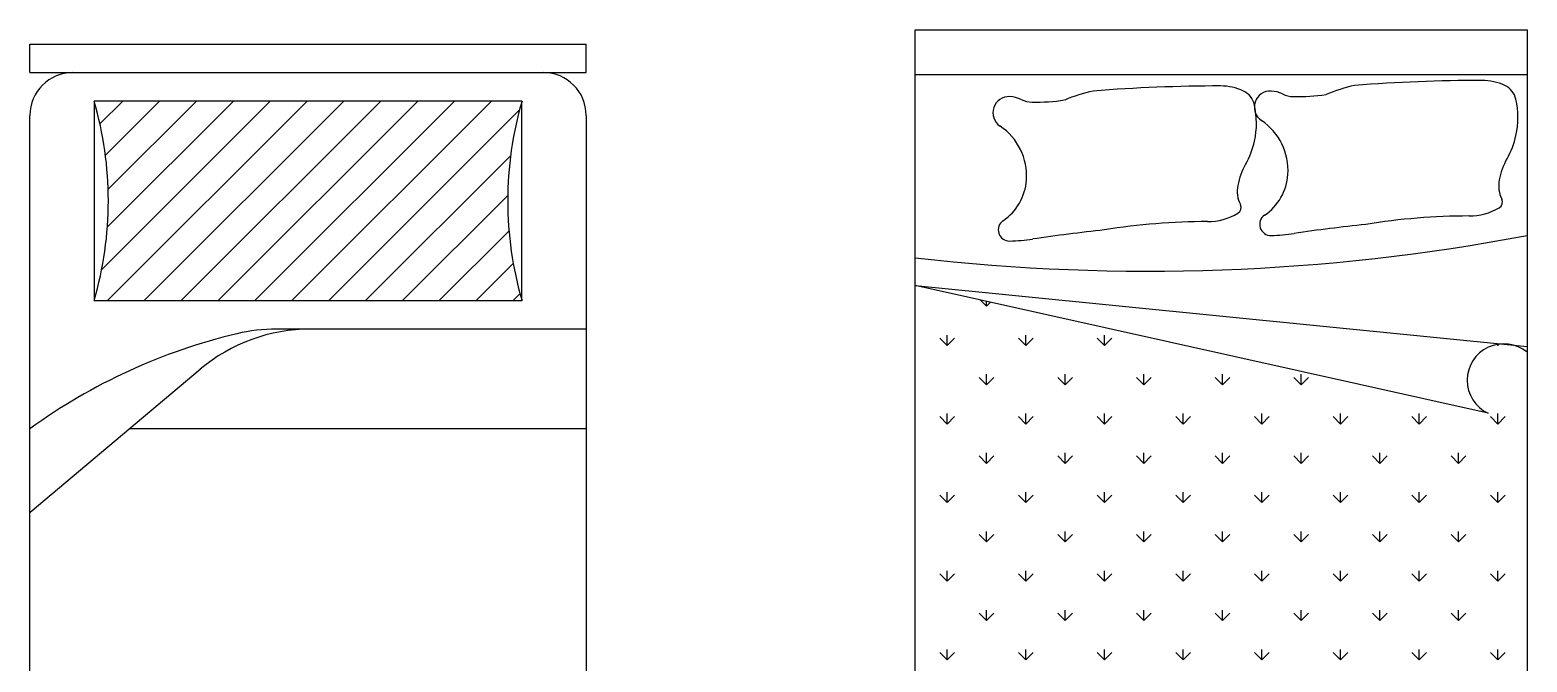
# Model space of a CAD drawing. Extents: x 0.4 to 15.8, y 0.3 to 17.5.
# Drawn here: x 4.366 to 7.058, y 2.277 to 3.415 of the extents above; entities that cross this region are included whole.
import ezdxf

# ---------------------------------------------------------------- set-up
doc = ezdxf.new("R2010")
doc.units = 0
doc.header["$LTSCALE"] = 0.5
doc.header["$MEASUREMENT"] = 0
doc.layers.get('0').update_dxf_attribs({"linetype": 'CONTINUOUS'})
doc.layers.add('WWW.DWGAUTOCAD.COM', color=7, linetype='CONTINUOUS')

# ---------------------------------------------------------------- blocks, each defined once
blk = doc.blocks.new('A$C52C83167')
for p, q in [((0, 1.9744), (1, 1.9744)), ((0, 1.9231), (0, 1.9744)), ((1, 1.9231), (1, 1.9744)), ((0, 1.9231), (1, 1.9231)), ((0.8846, 1.8718), (0.1154, 1.8718)), ((0.1154, 1.8718), (0.1154, 1.5128)), ((0.1259, 1.8308, -0.765), (0.1668, 1.8718, -0.765)), ((0.129, 1.5688, -0.765), (0.432, 1.8718, -0.765)), ((0.1357, 1.7744, -0.765), (0.2331, 1.8718, -0.765)), ((0.1393, 1.5128, -0.765), (0.4983, 1.8718, -0.765)), ((0.1393, 1.6454, -0.765), (0.3657, 1.8718, -0.765)), ((0.1407, 1.7131, -0.765), (0.2994, 1.8718, -0.765)), ((0.2056, 1.5128, -0.765), (0.5646, 1.8718, -0.765)), ((0.2719, 1.5128, -0.765), (0.6309, 1.8718, -0.765)), ((0.3382, 1.5128, -0.765), (0.6972, 1.8718, -0.765)), ((0.4045, 1.5128, -0.765), (0.7635, 1.8718, -0.765)), ((0.4708, 1.5128, -0.765), (0.8298, 1.8718, -0.765)), ((0.8846, 1.5128), (0.8846, 1.8718)), ((0, 0.0769), (0, 1.8462)), ((0.5371, 1.5128, -0.765), (0.8802, 1.856, -0.765)), ((1, 1.8462), (1, 0.0769)), ((0.6034, 1.5128, -0.765), (0.8642, 1.7736, -0.765)), ((0.6697, 1.5128, -0.765), (0.8591, 1.7022, -0.765)), ((0.7359, 1.5128, -0.765), (0.8613, 1.6381, -0.765)), ((0.8022, 1.5128, -0.765), (0.869, 1.5796, -0.765)), ((0.1154, 1.5128), (0.8846, 1.5128)), ((0.8685, 1.5128, -0.765), (0.8811, 1.5254, -0.765)), ((1, 1.4615), (0.4432, 1.4615)), ((0.0004, 1.1318), (0.306, 1.3892)), ((1, 1.2821), (0.1795, 1.2821))]:
    blk.add_line(p, q)
for centre, radius, start, end in [((0.0769, 1.8462), 0.0769, 90, 180), ((0.9231, 1.8462), 0.0769, 0, 90), ((-0.5, 1.6923), 0.641, 343.7398, 16.2602), ((1.5, 1.6923), 0.641, 163.7398, 196.2602), ((0.5042, 1.1538), 0.3077, 90, 130.1059), ((0.4432, 1.1538), 0.3077, 90, 103.3928), ((0.6136, 0.4381), 1.0434, 103.3928, 126.0202)]:
    blk.add_arc(centre, radius, start, end)
blk = doc.blocks.new('A$C27B45443')
for p, q in [((0, 2), (1.1, 2)), ((0, 0), (0, 2)), ((1.1, 2), (1.1, 0)), ((0, 1.92), (1.1, 1.92)), ((0, 1.54), (1.1, 1.43)), ((1.03, 1.31), (0, 1.54)), ((0, 1.5158), (0.0002, 1.516)), ((0.1283, 1.5028), (0.1173, 1.5138)), ((0.1283, 1.5028), (0.1283, 1.5113)), ((0.1283, 1.5028), (0.1353, 1.5098)), ((0.0576, 1.4321), (0.0444, 1.4453)), ((0.0576, 1.4321), (0.0576, 1.4508)), ((0.0576, 1.4321), (0.0709, 1.4453)), ((0.199, 1.4321), (0.1858, 1.4453)), ((0.199, 1.4321), (0.199, 1.4508)), ((0.199, 1.4321), (0.2123, 1.4453)), ((0.3405, 1.4321), (0.3272, 1.4453)), ((0.3405, 1.4321), (0.3405, 1.4508)), ((0.3405, 1.4321), (0.3537, 1.4453)), ((1.0476, 1.4321), (1.0457, 1.4339)), ((1.0476, 1.4321), (1.0501, 1.4346)), ((1.0476, 1.4321), (1.0476, 1.4342)), ((0, 1.3744), (0.0002, 1.3746)), ((0.1283, 1.3613), (0.1151, 1.3746)), ((0.1283, 1.3613), (0.1283, 1.3801)), ((0.1283, 1.3613), (0.1416, 1.3746)), ((0.2698, 1.3613), (0.2565, 1.3746)), ((0.2698, 1.3613), (0.2698, 1.3801)), ((0.2698, 1.3613), (0.283, 1.3746)), ((0.4112, 1.3613), (0.3979, 1.3746)), ((0.4112, 1.3613), (0.4112, 1.3801)), ((0.4112, 1.3613), (0.4244, 1.3746)), ((0.5526, 1.3613), (0.5393, 1.3746)), ((0.5526, 1.3613), (0.5526, 1.3801)), ((0.5526, 1.3613), (0.5659, 1.3746)), ((0.694, 1.3613), (0.6808, 1.3746)), ((0.694, 1.3613), (0.694, 1.3801)), ((0.694, 1.3613), (0.7073, 1.3746)), ((0.0576, 1.2906), (0.0444, 1.3039)), ((0.0576, 1.2906), (0.0576, 1.3094)), ((0.0576, 1.2906), (0.0709, 1.3039)), ((0.199, 1.2906), (0.1858, 1.3039)), ((0.199, 1.2906), (0.199, 1.3094)), ((0.199, 1.2906), (0.2123, 1.3039)), ((0.3405, 1.2906), (0.3272, 1.3039)), ((0.3405, 1.2906), (0.3405, 1.3094)), ((0.3405, 1.2906), (0.3537, 1.3039)), ((0.4819, 1.2906), (0.4686, 1.3039)), ((0.4819, 1.2906), (0.4819, 1.3094)), ((0.4819, 1.2906), (0.4951, 1.3039)), ((0.6233, 1.2906), (0.6101, 1.3039)), ((0.6233, 1.2906), (0.6233, 1.3094)), ((0.6233, 1.2906), (0.6366, 1.3039)), ((0.7647, 1.2906), (0.7515, 1.3039)), ((0.7647, 1.2906), (0.7647, 1.3094)), ((0.7647, 1.2906), (0.778, 1.3039)), ((0.9062, 1.2906), (0.8929, 1.3039)), ((0.9062, 1.2906), (0.9062, 1.3094)), ((0.9062, 1.2906), (0.9194, 1.3039)), ((1.0476, 1.2906), (1.0343, 1.3039)), ((1.0476, 1.2906), (1.0476, 1.3094)), ((1.0476, 1.2906), (1.0608, 1.3039)), ((0.1283, 1.2199), (0.1283, 1.2387)), ((0.2698, 1.2199), (0.2698, 1.2387)), ((0.4112, 1.2199), (0.4112, 1.2387)), ((0.5526, 1.2199), (0.5526, 1.2387)), ((0.694, 1.2199), (0.694, 1.2387)), ((0.8354, 1.2199), (0.8354, 1.2387)), ((0.9769, 1.2199), (0.9769, 1.2387)), ((0, 1.233), (0.0002, 1.2332)), ((0.1283, 1.2199), (0.1151, 1.2332)), ((0.1283, 1.2199), (0.1416, 1.2332)), ((0.2698, 1.2199), (0.2565, 1.2332)), ((0.2698, 1.2199), (0.283, 1.2332)), ((0.4112, 1.2199), (0.3979, 1.2332)), ((0.4112, 1.2199), (0.4244, 1.2332)), ((0.5526, 1.2199), (0.5393, 1.2332)), ((0.5526, 1.2199), (0.5659, 1.2332)), ((0.694, 1.2199), (0.6808, 1.2332)), ((0.694, 1.2199), (0.7073, 1.2332)), ((0.8354, 1.2199), (0.8222, 1.2332)), ((0.8354, 1.2199), (0.8487, 1.2332)), ((0.9769, 1.2199), (0.9636, 1.2332)), ((0.9769, 1.2199), (0.9901, 1.2332)), ((0.0576, 1.1492), (0.0444, 1.1625)), ((0.0576, 1.1492), (0.0576, 1.168)), ((0.0576, 1.1492), (0.0709, 1.1625)), ((0.199, 1.1492), (0.1858, 1.1625)), ((0.199, 1.1492), (0.199, 1.168)), ((0.199, 1.1492), (0.2123, 1.1625)), ((0.3405, 1.1492), (0.3272, 1.1625)), ((0.3405, 1.1492), (0.3405, 1.168)), ((0.3405, 1.1492), (0.3537, 1.1625)), ((0.4819, 1.1492), (0.4686, 1.1625)), ((0.4819, 1.1492), (0.4819, 1.168)), ((0.4819, 1.1492), (0.4951, 1.1625)), ((0.6233, 1.1492), (0.6101, 1.1625)), ((0.6233, 1.1492), (0.6233, 1.168)), ((0.6233, 1.1492), (0.6366, 1.1625)), ((0.7647, 1.1492), (0.7515, 1.1625)), ((0.7647, 1.1492), (0.7647, 1.168)), ((0.7647, 1.1492), (0.778, 1.1625)), ((0.9062, 1.1492), (0.8929, 1.1625)), ((0.9062, 1.1492), (0.9062, 1.168)), ((0.9062, 1.1492), (0.9194, 1.1625)), ((1.0476, 1.1492), (1.0343, 1.1625)), ((1.0476, 1.1492), (1.0476, 1.168)), ((1.0476, 1.1492), (1.0608, 1.1625)), ((0, 1.0916), (0.0002, 1.0918)), ((0.1283, 1.0785), (0.1151, 1.0918)), ((0.1283, 1.0785), (0.1283, 1.0972)), ((0.1283, 1.0785), (0.1416, 1.0918)), ((0.2698, 1.0785), (0.2565, 1.0918)), ((0.2698, 1.0785), (0.2698, 1.0972)), ((0.2698, 1.0785), (0.283, 1.0918)), ((0.4112, 1.0785), (0.3979, 1.0918)), ((0.4112, 1.0785), (0.4112, 1.0972)), ((0.4112, 1.0785), (0.4244, 1.0918)), ((0.5526, 1.0785), (0.5393, 1.0918)), ((0.5526, 1.0785), (0.5526, 1.0972)), ((0.5526, 1.0785), (0.5659, 1.0918)), ((0.694, 1.0785), (0.6808, 1.0918)), ((0.694, 1.0785), (0.694, 1.0972)), ((0.694, 1.0785), (0.7073, 1.0918)), ((0.8354, 1.0785), (0.8222, 1.0918)), ((0.8354, 1.0785), (0.8354, 1.0972)), ((0.8354, 1.0785), (0.8487, 1.0918)), ((0.9769, 1.0785), (0.9636, 1.0918)), ((0.9769, 1.0785), (0.9769, 1.0972)), ((0.9769, 1.0785), (0.9901, 1.0918)), ((0.0576, 1.0078), (0.0576, 1.0265)), ((0.199, 1.0078), (0.199, 1.0265)), ((0.3405, 1.0078), (0.3405, 1.0265)), ((0.4819, 1.0078), (0.4819, 1.0265)), ((0.6233, 1.0078), (0.6233, 1.0265)), ((0.7647, 1.0078), (0.7647, 1.0265)), ((0.9062, 1.0078), (0.9062, 1.0265)), ((1.0476, 1.0078), (1.0476, 1.0265)), ((0.0576, 1.0078), (0.0444, 1.021)), ((0.0576, 1.0078), (0.0709, 1.021)), ((0.199, 1.0078), (0.1858, 1.021)), ((0.199, 1.0078), (0.2123, 1.021)), ((0.3405, 1.0078), (0.3272, 1.021)), ((0.3405, 1.0078), (0.3537, 1.021)), ((0.4819, 1.0078), (0.4686, 1.021)), ((0.4819, 1.0078), (0.4951, 1.021)), ((0.6233, 1.0078), (0.6101, 1.021)), ((0.6233, 1.0078), (0.6366, 1.021)), ((0.7647, 1.0078), (0.7515, 1.021)), ((0.7647, 1.0078), (0.778, 1.021)), ((0.9062, 1.0078), (0.8929, 1.021)), ((0.9062, 1.0078), (0.9194, 1.021)), ((1.0476, 1.0078), (1.0343, 1.021)), ((1.0476, 1.0078), (1.0608, 1.021)), ((0, 0.9502), (0.0002, 0.9503)), ((0.1283, 0.9371), (0.1151, 0.9503)), ((0.1283, 0.9371), (0.1283, 0.9558)), ((0.1283, 0.9371), (0.1416, 0.9503)), ((0.2698, 0.9371), (0.2565, 0.9503)), ((0.2698, 0.9371), (0.2698, 0.9558)), ((0.2698, 0.9371), (0.283, 0.9503)), ((0.4112, 0.9371), (0.3979, 0.9503)), ((0.4112, 0.9371), (0.4112, 0.9558)), ((0.4112, 0.9371), (0.4244, 0.9503)), ((0.5526, 0.9371), (0.5393, 0.9503)), ((0.5526, 0.9371), (0.5526, 0.9558)), ((0.5526, 0.9371), (0.5659, 0.9503)), ((0.694, 0.9371), (0.6808, 0.9503)), ((0.694, 0.9371), (0.694, 0.9558)), ((0.694, 0.9371), (0.7073, 0.9503)), ((0.8354, 0.9371), (0.8222, 0.9503)), ((0.8354, 0.9371), (0.8354, 0.9558)), ((0.8354, 0.9371), (0.8487, 0.9503)), ((0.9769, 0.9371), (0.9636, 0.9503)), ((0.9769, 0.9371), (0.9769, 0.9558)), ((0.9769, 0.9371), (0.9901, 0.9503)), ((0.0576, 0.8664), (0.0444, 0.8796)), ((0.0576, 0.8664), (0.0576, 0.8851)), ((0.0576, 0.8664), (0.0709, 0.8796)), ((0.199, 0.8664), (0.1858, 0.8796)), ((0.199, 0.8664), (0.199, 0.8851)), ((0.199, 0.8664), (0.2123, 0.8796)), ((0.3405, 0.8664), (0.3272, 0.8796)), ((0.3405, 0.8664), (0.3405, 0.8851)), ((0.3405, 0.8664), (0.3537, 0.8796)), ((0.4819, 0.8664), (0.4686, 0.8796)), ((0.4819, 0.8664), (0.4819, 0.8851)), ((0.4819, 0.8664), (0.4951, 0.8796)), ((0.6233, 0.8664), (0.6101, 0.8796)), ((0.6233, 0.8664), (0.6233, 0.8851)), ((0.6233, 0.8664), (0.6366, 0.8796)), ((0.7647, 0.8664), (0.7515, 0.8796)), ((0.7647, 0.8664), (0.7647, 0.8851)), ((0.7647, 0.8664), (0.778, 0.8796)), ((0.9062, 0.8664), (0.8929, 0.8796)), ((0.9062, 0.8664), (0.9062, 0.8851)), ((0.9062, 0.8664), (0.9194, 0.8796)), ((1.0476, 0.8664), (1.0343, 0.8796)), ((1.0476, 0.8664), (1.0476, 0.8851)), ((1.0476, 0.8664), (1.0608, 0.8796))]:
    blk.add_line(p, q)
for centre, radius, start, end in [((0.382, 1.6043), 0.2923, 102.2357, 112.8076), ((0.5491, -0.994), 2.8931, 90, 94.5416), ((0.5491, 1.8024), 0.0967, 64.9662, 90), ((0.5747, 1.8573), 0.0361, 12.5288, 64.9662), ((0.6387, 1.861), 0.029, 87.362, 236.0406), ((0.6376, 1.8379), 0.0521, 63.8484, 87.362), ((0.6809, 1.9262), 0.0462, 243.8484, 268.8407), ((0.852, 1.6143), 0.2923, 102.2357, 112.8076), ((1.0191, -0.984), 2.8931, 90, 94.5416), ((1.0191, 1.8124), 0.0967, 64.9662, 90), ((1.0447, 1.8673), 0.0361, 12.5288, 64.9662), ((0.1687, 1.851), 0.029, 87.362, 236.0406), ((0.1676, 1.8279), 0.0521, 63.8484, 87.362), ((0.2109, 1.9162), 0.0462, 243.8484, 268.8407), ((0.217, 2.2173), 0.3473, 268.8407, 278.5457), ((0.463, 1.8325), 0.1505, 347.5392, 12.5288), ((0.687, 2.2273), 0.3473, 268.8407, 278.5457), ((0.933, 1.8425), 0.1505, 347.5392, 12.5288), ((0.562, 1.7471), 0.1083, 356.2261, 56.0406), ((0.092, 1.7371), 0.1083, 356.2261, 56.0406), ((0.9323, 1.8426), 0.1513, 330.4741, 347.5392), ((0.4623, 1.8326), 0.1513, 330.4741, 347.5392), ((0.7013, 1.6973), 0.1234, 150.4741, 169.3821), ((1.1713, 1.7073), 0.1234, 150.4741, 169.3821), ((0.1038, 1.7363), 0.0964, 304.2452, 356.2261), ((0.5738, 1.7463), 0.0964, 304.2452, 356.2261), ((1.1046, 1.7198), 0.0556, 169.3821, 205.9222), ((0.6346, 1.7098), 0.0556, 169.3821, 205.9222), ((0.5256, 1.7619), 0.1068, 270.0537, 300.6303), ((0.5739, 1.6802), 0.0119, 300.6303, 25.9222), ((0.9956, 1.7719), 0.1068, 270.0537, 300.6303), ((1.0439, 1.6902), 0.0119, 300.6303, 25.9222), ((0.1694, 1.6401), 0.0201, 124.2452, 271.8422), ((0.5274, 0.4849), 1.1702, 90.0836, 99.2158), ((0.6394, 1.6501), 0.0201, 124.2452, 271.8422), ((1.205, -1.9756), 3.6471, 96.2176, 98.2581), ((0.9974, 0.4949), 1.1702, 90.0836, 99.2158), ((0.4195, 5.1997), 3.634, 263.3717, 280.7934), ((0.1581, 1.989), 0.3692, 271.8422, 278.2581), ((0.735, -1.9856), 3.6471, 96.2176, 98.2581), ((0.6281, 1.999), 0.3692, 271.8422, 278.2581), ((1.0581, 1.3694), 0.0657, 50.4038, 244.6538)]:
    blk.add_arc(centre, radius, start, end)

msp = doc.modelspace()

# ---------------------------------------------------------------- block references
at = {"layer": 'WWW.DWGAUTOCAD.COM'}
for name, p in [('A$C27B45443', (5.9578, 1.4151)), ('A$C52C83167', (4.3662, 1.4151))]:
    msp.add_blockref(name, p, dxfattribs=at)

doc.saveas('drawing.dxf')
